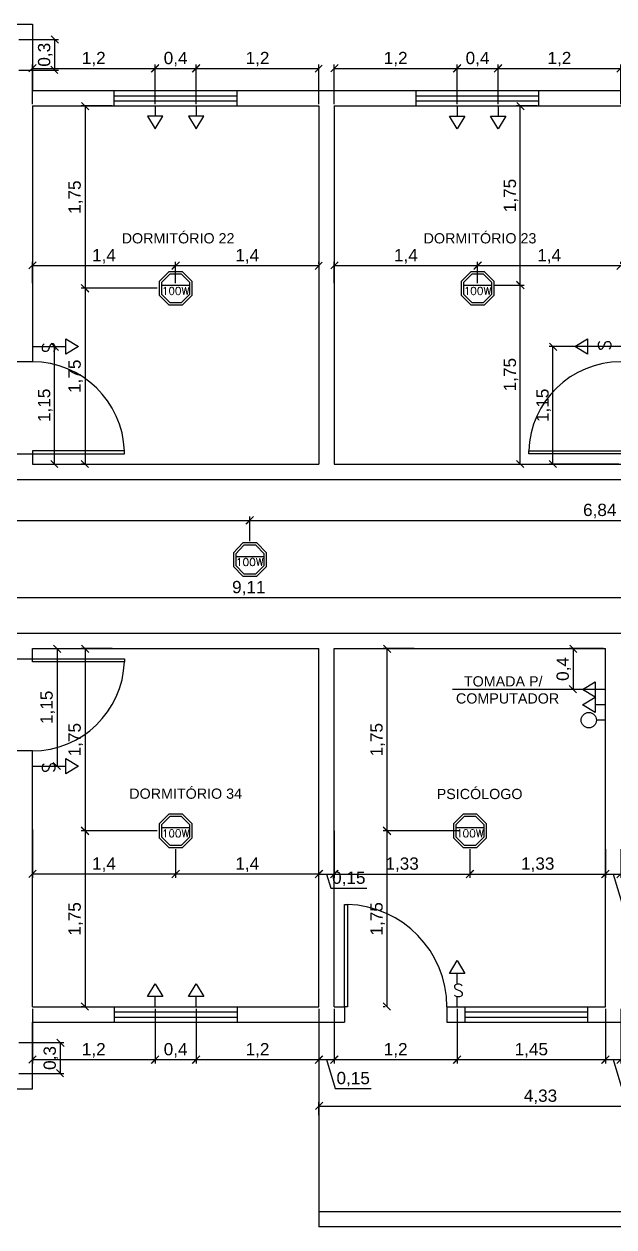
# Model space of a CAD drawing. Header units: millimetres. Extents: x 562 to 1062, y -27 to 300.
# Drawn here: x 663.73 to 669.49, y 242.13 to 253.88 of the extents above; entities that cross this region are included whole.
import ezdxf
from ezdxf.enums import TextEntityAlignment as Align

# ---------------------------------------------------------------- set-up
doc = ezdxf.new("R2010")
doc.units = ezdxf.units.MM
doc.header["$LTSCALE"] = 0.04
doc.linetypes.add('ACAD_ISO03W100', pattern=[30, 12, -18])
for name, color, linetype in [('01', 1, 'Continuous'), ('02', 2, 'Continuous'), ('03', 3, 'Continuous'), ('05', 5, 'Continuous'), ('2', 2, 'Continuous'), ('BAN', 11, 'Continuous'), ('LUMINAR', 2, 'Continuous'), ('TRACEJADO', 7, 'ACAD_ISO03W100')]:
    doc.layers.add(name, color=color, linetype=linetype)
doc.styles.add('SIMPLEX', font='SIMPLEX.SHX')
doc.styles.get("Standard").update_dxf_attribs({"font": 'arial.ttf'})
doc.dimstyles.new('ISO-25', dxfattribs={"dimscale": 0.03, "dimtxt": 4, "dimasz": 2.5, "dimexe": 1.25, "dimexo": 0.625, "dimtad": 1, "dimtxsty": 'Standard', "dimblk": 'OBLIQUE', "dimcen": 2.5, "dimadec": 3, "dimazin": 0, "dimtfac": 1, "dimtmove": 0, "dimatfit": 3, "dimldrblk": 'OBLIQUE', "dimfxl": 1, "dimarcsym": 0})

# ---------------------------------------------------------------- blocks, each defined once
blk = doc.blocks.new('_Oblique')
at = {"layer": 'TRACEJADO', "color": 0, "lineweight": -2}
blk.add_line((-0.5, -0.5), (0.5, 0.5), dxfattribs=at)
blk = doc.blocks.new('*D101')
at = {"layer": 'BAN', "color": 0, "lineweight": -2}
for p, q in [((663.808, 253.094), (663.808, 253.48)), ((665.008, 253.094), (665.008, 253.48)), ((663.808, 253.442), (665.008, 253.442))]:
    blk.add_line(p, q, dxfattribs=at)
at = {"layer": 'Defpoints', "color": 0}
for p in [(665.008, 253.442), (663.808, 253.076), (665.008, 253.076)]:
    blk.add_point(p, dxfattribs=at)
at = {"layer": 'BAN', "color": 0, "lineweight": -2, "xscale": 0.075, "yscale": 0.075, "zscale": 0.075, "rotation": 180}
blk.add_blockref('_Oblique', (663.808, 253.442), dxfattribs=at)
at = {"layer": 'BAN', "color": 0, "lineweight": -2, "xscale": 0.075, "yscale": 0.075, "zscale": 0.075}
blk.add_blockref('_Oblique', (665.008, 253.442), dxfattribs=at)
at = {"layer": 'BAN', "color": 0, "insert": (664.408, 253.533), "char_height": 0.12, "attachment_point": 5}
blk.add_mtext('1,2', dxfattribs=at)
blk = doc.blocks.new('*D103')
at = {"layer": 'BAN', "color": 0}
for p, q in [((665.408, 253.094), (665.408, 253.48)), ((666.608, 253.094), (666.608, 253.48)), ((665.408, 253.442), (666.608, 253.442))]:
    blk.add_line(p, q, dxfattribs=at)
at = {"layer": 'Defpoints', "color": 0}
for p in [(666.608, 253.442), (665.408, 253.076), (666.608, 253.076)]:
    blk.add_point(p, dxfattribs=at)
at = {"layer": 'BAN', "color": 0, "xscale": 0.075, "yscale": 0.075, "zscale": 0.075, "rotation": 180}
blk.add_blockref('_Oblique', (665.408, 253.442), dxfattribs=at)
at = {"layer": 'BAN', "color": 0, "xscale": 0.075, "yscale": 0.075, "zscale": 0.075}
blk.add_blockref('_Oblique', (666.608, 253.442), dxfattribs=at)
at = {"layer": 'BAN', "color": 0, "insert": (666.008, 253.533), "char_height": 0.12, "attachment_point": 5}
blk.add_mtext('1,2', dxfattribs=at)
blk = doc.blocks.new('*D102')
at = {"layer": 'BAN', "color": 0}
for p, q in [((665.008, 253.094), (665.008, 253.48)), ((665.408, 253.094), (665.408, 253.48)), ((665.008, 253.442), (665.408, 253.442))]:
    blk.add_line(p, q, dxfattribs=at)
at = {"layer": 'Defpoints', "color": 0}
for p in [(665.408, 253.442), (665.008, 253.076), (665.408, 253.076)]:
    blk.add_point(p, dxfattribs=at)
at = {"layer": 'BAN', "color": 0, "xscale": 0.075, "yscale": 0.075, "zscale": 0.075, "rotation": 180}
blk.add_blockref('_Oblique', (665.008, 253.442), dxfattribs=at)
at = {"layer": 'BAN', "color": 0, "xscale": 0.075, "yscale": 0.075, "zscale": 0.075}
blk.add_blockref('_Oblique', (665.408, 253.442), dxfattribs=at)
at = {"layer": 'BAN', "color": 0, "insert": (665.208, 253.533), "char_height": 0.12, "attachment_point": 5}
blk.add_mtext('0,4', dxfattribs=at)
blk = doc.blocks.new('*D104')
at = {"layer": 'BAN', "color": 0, "lineweight": -2}
for p, q in [((666.758, 253.094), (666.758, 253.48)), ((667.958, 253.094), (667.958, 253.48)), ((666.758, 253.442), (667.958, 253.442))]:
    blk.add_line(p, q, dxfattribs=at)
at = {"layer": 'Defpoints', "color": 0}
for p in [(667.958, 253.442), (666.758, 253.076), (667.958, 253.076)]:
    blk.add_point(p, dxfattribs=at)
at = {"layer": 'BAN', "color": 0, "lineweight": -2, "xscale": 0.075, "yscale": 0.075, "zscale": 0.075, "rotation": 180}
blk.add_blockref('_Oblique', (666.758, 253.442), dxfattribs=at)
at = {"layer": 'BAN', "color": 0, "lineweight": -2, "xscale": 0.075, "yscale": 0.075, "zscale": 0.075}
blk.add_blockref('_Oblique', (667.958, 253.442), dxfattribs=at)
at = {"layer": 'BAN', "color": 0, "insert": (667.358, 253.533), "char_height": 0.12, "attachment_point": 5}
blk.add_mtext('1,2', dxfattribs=at)
blk = doc.blocks.new('*D106')
at = {"layer": 'BAN', "color": 0}
for p, q in [((668.358, 253.094), (668.358, 253.48)), ((669.558, 253.094), (669.558, 253.48)), ((668.358, 253.442), (669.558, 253.442))]:
    blk.add_line(p, q, dxfattribs=at)
at = {"layer": 'Defpoints', "color": 0}
for p in [(669.558, 253.442), (668.358, 253.076), (669.558, 253.076)]:
    blk.add_point(p, dxfattribs=at)
at = {"layer": 'BAN', "color": 0, "xscale": 0.075, "yscale": 0.075, "zscale": 0.075, "rotation": 180}
blk.add_blockref('_Oblique', (668.358, 253.442), dxfattribs=at)
at = {"layer": 'BAN', "color": 0, "xscale": 0.075, "yscale": 0.075, "zscale": 0.075}
blk.add_blockref('_Oblique', (669.558, 253.442), dxfattribs=at)
at = {"layer": 'BAN', "color": 0, "insert": (668.958, 253.533), "char_height": 0.12, "attachment_point": 5}
blk.add_mtext('1,2', dxfattribs=at)
blk = doc.blocks.new('*D105')
at = {"layer": 'BAN', "color": 0}
for p, q in [((667.958, 253.094), (667.958, 253.48)), ((668.358, 253.094), (668.358, 253.48)), ((667.958, 253.442), (668.358, 253.442))]:
    blk.add_line(p, q, dxfattribs=at)
at = {"layer": 'Defpoints', "color": 0}
for p in [(668.358, 253.442), (667.958, 253.076), (668.358, 253.076)]:
    blk.add_point(p, dxfattribs=at)
at = {"layer": 'BAN', "color": 0, "xscale": 0.075, "yscale": 0.075, "zscale": 0.075, "rotation": 180}
blk.add_blockref('_Oblique', (667.958, 253.442), dxfattribs=at)
at = {"layer": 'BAN', "color": 0, "xscale": 0.075, "yscale": 0.075, "zscale": 0.075}
blk.add_blockref('_Oblique', (668.358, 253.442), dxfattribs=at)
at = {"layer": 'BAN', "color": 0, "insert": (668.158, 253.533), "char_height": 0.12, "attachment_point": 5}
blk.add_mtext('0,4', dxfattribs=at)
blk = doc.blocks.new('*D115')
at = {"layer": 'BAN', "color": 0}
for p, q in [((665.208, 251.344), (665.208, 251.554)), ((665.208, 251.517), (666.608, 251.517)), ((666.608, 251.535), (666.608, 251.554))]:
    blk.add_line(p, q, dxfattribs=at)
at = {"layer": 'Defpoints', "color": 0}
for p in [(666.608, 251.517), (666.608, 251.517), (665.208, 251.326)]:
    blk.add_point(p, dxfattribs=at)
at = {"layer": 'BAN', "color": 0, "xscale": 0.075, "yscale": 0.075, "zscale": 0.075, "rotation": 180}
blk.add_blockref('_Oblique', (665.208, 251.517), dxfattribs=at)
at = {"layer": 'BAN', "color": 0, "xscale": 0.075, "yscale": 0.075, "zscale": 0.075}
blk.add_blockref('_Oblique', (666.608, 251.517), dxfattribs=at)
at = {"layer": 'BAN', "color": 0, "insert": (665.908, 251.607), "char_height": 0.12, "attachment_point": 5}
blk.add_mtext('1,4', dxfattribs=at)
blk = doc.blocks.new('*D114')
at = {"layer": 'BAN', "color": 0, "lineweight": -2}
for p, q in [((663.808, 251.344), (663.808, 251.554)), ((663.808, 251.517), (665.208, 251.517)), ((665.208, 251.344), (665.208, 251.554))]:
    blk.add_line(p, q, dxfattribs=at)
at = {"layer": 'Defpoints', "color": 0}
for p in [(665.208, 251.517), (663.808, 251.326), (665.208, 251.326)]:
    blk.add_point(p, dxfattribs=at)
at = {"layer": 'BAN', "color": 0, "lineweight": -2, "xscale": 0.075, "yscale": 0.075, "zscale": 0.075, "rotation": 180}
blk.add_blockref('_Oblique', (663.808, 251.517), dxfattribs=at)
at = {"layer": 'BAN', "color": 0, "lineweight": -2, "xscale": 0.075, "yscale": 0.075, "zscale": 0.075}
blk.add_blockref('_Oblique', (665.208, 251.517), dxfattribs=at)
at = {"layer": 'BAN', "color": 0, "insert": (664.508, 251.607), "char_height": 0.12, "attachment_point": 5}
blk.add_mtext('1,4', dxfattribs=at)
blk = doc.blocks.new('*D117')
at = {"layer": 'BAN', "color": 0}
for p, q in [((668.158, 251.344), (668.158, 251.554)), ((668.158, 251.517), (669.558, 251.517)), ((669.558, 251.535), (669.558, 251.554))]:
    blk.add_line(p, q, dxfattribs=at)
at = {"layer": 'Defpoints', "color": 0}
for p in [(669.558, 251.517), (669.558, 251.517), (668.158, 251.326)]:
    blk.add_point(p, dxfattribs=at)
at = {"layer": 'BAN', "color": 0, "xscale": 0.075, "yscale": 0.075, "zscale": 0.075, "rotation": 180}
blk.add_blockref('_Oblique', (668.158, 251.517), dxfattribs=at)
at = {"layer": 'BAN', "color": 0, "xscale": 0.075, "yscale": 0.075, "zscale": 0.075}
blk.add_blockref('_Oblique', (669.558, 251.517), dxfattribs=at)
at = {"layer": 'BAN', "color": 0, "insert": (668.858, 251.607), "char_height": 0.12, "attachment_point": 5}
blk.add_mtext('1,4', dxfattribs=at)
blk = doc.blocks.new('*D116')
at = {"layer": 'BAN', "color": 0, "lineweight": -2}
for p, q in [((666.758, 251.344), (666.758, 251.554)), ((666.758, 251.517), (668.158, 251.517)), ((668.158, 251.344), (668.158, 251.554))]:
    blk.add_line(p, q, dxfattribs=at)
at = {"layer": 'Defpoints', "color": 0}
for p in [(668.158, 251.517), (666.758, 251.326), (668.158, 251.326)]:
    blk.add_point(p, dxfattribs=at)
at = {"layer": 'BAN', "color": 0, "lineweight": -2, "xscale": 0.075, "yscale": 0.075, "zscale": 0.075, "rotation": 180}
blk.add_blockref('_Oblique', (666.758, 251.517), dxfattribs=at)
at = {"layer": 'BAN', "color": 0, "lineweight": -2, "xscale": 0.075, "yscale": 0.075, "zscale": 0.075}
blk.add_blockref('_Oblique', (668.158, 251.517), dxfattribs=at)
at = {"layer": 'BAN', "color": 0, "insert": (667.458, 251.607), "char_height": 0.12, "attachment_point": 5}
blk.add_mtext('1,4', dxfattribs=at)
blk = doc.blocks.new('*D139')
at = {"layer": 'BAN', "color": 0}
for p, q in [((663.808, 246.007), (663.808, 245.535)), ((665.208, 245.815), (665.208, 245.535)), ((665.208, 245.573), (663.808, 245.573))]:
    blk.add_line(p, q, dxfattribs=at)
at = {"layer": 'Defpoints', "color": 0}
for p in [(663.808, 246.026), (665.208, 245.833), (663.808, 245.573)]:
    blk.add_point(p, dxfattribs=at)
at = {"layer": 'BAN', "color": 0, "xscale": 0.075, "yscale": 0.075, "zscale": 0.075, "rotation": 180}
blk.add_blockref('_Oblique', (663.808, 245.573), dxfattribs=at)
at = {"layer": 'BAN', "color": 0, "xscale": 0.075, "yscale": 0.075, "zscale": 0.075}
blk.add_blockref('_Oblique', (665.208, 245.573), dxfattribs=at)
at = {"layer": 'BAN', "color": 0, "insert": (664.508, 245.664), "char_height": 0.12, "attachment_point": 5}
blk.add_mtext('1,4', dxfattribs=at)
blk = doc.blocks.new('*D138')
at = {"layer": 'BAN', "color": 0, "lineweight": -2}
for p, q in [((665.208, 245.815), (665.208, 245.535)), ((666.608, 245.544), (666.608, 245.61)), ((666.608, 245.573), (665.208, 245.573))]:
    blk.add_line(p, q, dxfattribs=at)
at = {"layer": 'Defpoints', "color": 0}
for p in [(665.208, 245.833), (665.208, 245.573), (666.608, 245.526)]:
    blk.add_point(p, dxfattribs=at)
at = {"layer": 'BAN', "color": 0, "lineweight": -2, "xscale": 0.075, "yscale": 0.075, "zscale": 0.075, "rotation": 180}
blk.add_blockref('_Oblique', (665.208, 245.573), dxfattribs=at)
at = {"layer": 'BAN', "color": 0, "lineweight": -2, "xscale": 0.075, "yscale": 0.075, "zscale": 0.075}
blk.add_blockref('_Oblique', (666.608, 245.573), dxfattribs=at)
at = {"layer": 'BAN', "color": 0, "insert": (665.908, 245.664), "char_height": 0.12, "attachment_point": 5}
blk.add_mtext('1,4', dxfattribs=at)
blk = doc.blocks.new('*D135')
at = {"layer": 'BAN', "color": 0, "lineweight": -2}
for p, q in [((663.808, 244.257), (663.808, 243.722)), ((665.008, 244.257), (665.008, 243.722)), ((663.808, 243.76), (665.008, 243.76))]:
    blk.add_line(p, q, dxfattribs=at)
at = {"layer": 'Defpoints', "color": 0}
for p in [(663.808, 244.276), (665.008, 244.276), (665.008, 243.76)]:
    blk.add_point(p, dxfattribs=at)
at = {"layer": 'BAN', "color": 0, "lineweight": -2, "xscale": 0.075, "yscale": 0.075, "zscale": 0.075, "rotation": 180}
blk.add_blockref('_Oblique', (663.808, 243.76), dxfattribs=at)
at = {"layer": 'BAN', "color": 0, "lineweight": -2, "xscale": 0.075, "yscale": 0.075, "zscale": 0.075}
blk.add_blockref('_Oblique', (665.008, 243.76), dxfattribs=at)
at = {"layer": 'BAN', "color": 0, "insert": (664.408, 243.851), "char_height": 0.12, "attachment_point": 5}
blk.add_mtext('1,2', dxfattribs=at)
blk = doc.blocks.new('*D137')
at = {"layer": 'BAN', "color": 0}
for p, q in [((665.408, 244.257), (665.408, 243.722)), ((666.608, 244.257), (666.608, 243.722)), ((665.408, 243.76), (666.608, 243.76))]:
    blk.add_line(p, q, dxfattribs=at)
at = {"layer": 'Defpoints', "color": 0}
for p in [(665.408, 244.276), (666.608, 244.276), (666.608, 243.76)]:
    blk.add_point(p, dxfattribs=at)
at = {"layer": 'BAN', "color": 0, "xscale": 0.075, "yscale": 0.075, "zscale": 0.075, "rotation": 180}
blk.add_blockref('_Oblique', (665.408, 243.76), dxfattribs=at)
at = {"layer": 'BAN', "color": 0, "xscale": 0.075, "yscale": 0.075, "zscale": 0.075}
blk.add_blockref('_Oblique', (666.608, 243.76), dxfattribs=at)
at = {"layer": 'BAN', "color": 0, "insert": (666.008, 243.851), "char_height": 0.12, "attachment_point": 5}
blk.add_mtext('1,2', dxfattribs=at)
blk = doc.blocks.new('*D136')
at = {"layer": 'BAN', "color": 0}
for p, q in [((665.008, 244.257), (665.008, 243.722)), ((665.408, 244.257), (665.408, 243.722)), ((665.008, 243.76), (665.408, 243.76))]:
    blk.add_line(p, q, dxfattribs=at)
at = {"layer": 'Defpoints', "color": 0}
for p in [(665.008, 244.276), (665.408, 244.276), (665.408, 243.76)]:
    blk.add_point(p, dxfattribs=at)
at = {"layer": 'BAN', "color": 0, "xscale": 0.075, "yscale": 0.075, "zscale": 0.075, "rotation": 180}
blk.add_blockref('_Oblique', (665.008, 243.76), dxfattribs=at)
at = {"layer": 'BAN', "color": 0, "xscale": 0.075, "yscale": 0.075, "zscale": 0.075}
blk.add_blockref('_Oblique', (665.408, 243.76), dxfattribs=at)
at = {"layer": 'BAN', "color": 0, "insert": (665.208, 243.851), "char_height": 0.12, "attachment_point": 5}
blk.add_mtext('0,4', dxfattribs=at)
blk = doc.blocks.new('*D141')
at = {"layer": 'BAN', "color": 0}
for p, q in [((659.096, 248.825), (659.096, 249.066)), ((659.096, 249.028), (665.933, 249.028)), ((665.933, 248.825), (665.933, 249.066))]:
    blk.add_line(p, q, dxfattribs=at)
at = {"layer": 'Defpoints', "color": 0}
for p in [(665.933, 249.028), (659.096, 248.807), (665.933, 248.807)]:
    blk.add_point(p, dxfattribs=at)
at = {"layer": 'BAN', "color": 0, "xscale": 0.075, "yscale": 0.075, "zscale": 0.075, "rotation": 180}
blk.add_blockref('_Oblique', (659.096, 249.028), dxfattribs=at)
at = {"layer": 'BAN', "color": 0, "xscale": 0.075, "yscale": 0.075, "zscale": 0.075}
blk.add_blockref('_Oblique', (665.933, 249.028), dxfattribs=at)
at = {"layer": 'BAN', "color": 0, "insert": (662.514, 249.119), "char_height": 0.12, "attachment_point": 5}
blk.add_mtext('6,84', dxfattribs=at)
blk = doc.blocks.new('*D142')
at = {"layer": 'BAN', "color": 0}
for p, q in [((665.933, 248.825), (665.933, 249.066)), ((665.933, 249.028), (672.771, 249.028)), ((672.771, 248.825), (672.771, 249.066))]:
    blk.add_line(p, q, dxfattribs=at)
at = {"layer": 'Defpoints', "color": 0}
for p in [(672.771, 249.028), (665.933, 248.807), (672.771, 248.807)]:
    blk.add_point(p, dxfattribs=at)
at = {"layer": 'BAN', "color": 0, "xscale": 0.075, "yscale": 0.075, "zscale": 0.075, "rotation": 180}
blk.add_blockref('_Oblique', (665.933, 249.028), dxfattribs=at)
at = {"layer": 'BAN', "color": 0, "xscale": 0.075, "yscale": 0.075, "zscale": 0.075}
blk.add_blockref('_Oblique', (672.771, 249.028), dxfattribs=at)
at = {"layer": 'BAN', "color": 0, "insert": (669.352, 249.119), "char_height": 0.12, "attachment_point": 5}
blk.add_mtext('6,84', dxfattribs=at)
blk = doc.blocks.new('*D156')
at = {"layer": 'BAN', "color": 0}
for p, q in [((666.608, 244.257), (666.608, 243.722)), ((666.758, 244.257), (666.758, 243.722)), ((666.608, 243.76), (666.758, 243.76)), ((666.683, 243.76), (666.768, 243.478)), ((666.768, 243.478), (667.118, 243.478))]:
    blk.add_line(p, q, dxfattribs=at)
at = {"layer": 'Defpoints', "color": 0}
for p in [(666.608, 244.276), (666.758, 244.276), (666.758, 243.76)]:
    blk.add_point(p, dxfattribs=at)
at = {"layer": 'BAN', "color": 0, "xscale": 0.075, "yscale": 0.075, "zscale": 0.075, "rotation": 180}
blk.add_blockref('_Oblique', (666.608, 243.76), dxfattribs=at)
at = {"layer": 'BAN', "color": 0, "xscale": 0.075, "yscale": 0.075, "zscale": 0.075}
blk.add_blockref('_Oblique', (666.758, 243.76), dxfattribs=at)
at = {"layer": 'BAN', "color": 0, "insert": (666.943, 243.569), "char_height": 0.12, "attachment_point": 5}
blk.add_mtext('0,15', dxfattribs=at)
blk = doc.blocks.new('*D157')
at = {"layer": 'BAN', "color": 0}
for p, q in [((666.758, 244.257), (666.758, 243.722)), ((667.958, 244.257), (667.958, 243.722)), ((666.758, 243.76), (667.958, 243.76))]:
    blk.add_line(p, q, dxfattribs=at)
at = {"layer": 'Defpoints', "color": 0}
for p in [(666.758, 244.276), (667.958, 244.276), (667.958, 243.76)]:
    blk.add_point(p, dxfattribs=at)
at = {"layer": 'BAN', "color": 0, "xscale": 0.075, "yscale": 0.075, "zscale": 0.075, "rotation": 180}
blk.add_blockref('_Oblique', (666.758, 243.76), dxfattribs=at)
at = {"layer": 'BAN', "color": 0, "xscale": 0.075, "yscale": 0.075, "zscale": 0.075}
blk.add_blockref('_Oblique', (667.958, 243.76), dxfattribs=at)
at = {"layer": 'BAN', "color": 0, "insert": (667.358, 243.851), "char_height": 0.12, "attachment_point": 5}
blk.add_mtext('1,2', dxfattribs=at)
blk = doc.blocks.new('*D158')
at = {"layer": 'BAN', "color": 0}
for p, q in [((667.958, 244.257), (667.958, 243.722)), ((669.408, 244.257), (669.408, 243.722)), ((667.958, 243.76), (669.408, 243.76))]:
    blk.add_line(p, q, dxfattribs=at)
at = {"layer": 'Defpoints', "color": 0}
for p in [(667.958, 244.276), (669.408, 244.276), (669.408, 243.76)]:
    blk.add_point(p, dxfattribs=at)
at = {"layer": 'BAN', "color": 0, "xscale": 0.075, "yscale": 0.075, "zscale": 0.075, "rotation": 180}
blk.add_blockref('_Oblique', (667.958, 243.76), dxfattribs=at)
at = {"layer": 'BAN', "color": 0, "xscale": 0.075, "yscale": 0.075, "zscale": 0.075}
blk.add_blockref('_Oblique', (669.408, 243.76), dxfattribs=at)
at = {"layer": 'BAN', "color": 0, "insert": (668.683, 243.851), "char_height": 0.12, "attachment_point": 5}
blk.add_mtext('1,45', dxfattribs=at)
blk = doc.blocks.new('*D159')
at = {"layer": 'BAN', "color": 0}
for p, q in [((669.408, 244.257), (669.408, 243.722)), ((669.558, 244.257), (669.558, 243.722)), ((669.408, 243.76), (669.558, 243.76)), ((669.483, 243.76), (669.568, 243.478)), ((669.568, 243.478), (669.918, 243.478))]:
    blk.add_line(p, q, dxfattribs=at)
at = {"layer": 'Defpoints', "color": 0}
for p in [(669.408, 244.276), (669.558, 244.276), (669.558, 243.76)]:
    blk.add_point(p, dxfattribs=at)
at = {"layer": 'BAN', "color": 0, "xscale": 0.075, "yscale": 0.075, "zscale": 0.075, "rotation": 180}
blk.add_blockref('_Oblique', (669.408, 243.76), dxfattribs=at)
at = {"layer": 'BAN', "color": 0, "xscale": 0.075, "yscale": 0.075, "zscale": 0.075}
blk.add_blockref('_Oblique', (669.558, 243.76), dxfattribs=at)
at = {"layer": 'BAN', "color": 0, "insert": (669.743, 243.569), "char_height": 0.12, "attachment_point": 5}
blk.add_mtext('0,15', dxfattribs=at)
blk = doc.blocks.new('*D171')
at = {"layer": 'BAN', "color": 0}
for p, q in [((666.758, 245.995), (666.758, 245.535)), ((666.608, 245.544), (666.608, 245.61)), ((666.608, 245.573), (666.758, 245.573)), ((666.683, 245.573), (666.725, 245.435)), ((666.725, 245.435), (667.075, 245.435))]:
    blk.add_line(p, q, dxfattribs=at)
at = {"layer": 'Defpoints', "color": 0}
for p in [(666.758, 246.013), (666.608, 245.526), (666.758, 245.573)]:
    blk.add_point(p, dxfattribs=at)
at = {"layer": 'BAN', "color": 0, "xscale": 0.075, "yscale": 0.075, "zscale": 0.075, "rotation": 180}
blk.add_blockref('_Oblique', (666.608, 245.573), dxfattribs=at)
at = {"layer": 'BAN', "color": 0, "xscale": 0.075, "yscale": 0.075, "zscale": 0.075}
blk.add_blockref('_Oblique', (666.758, 245.573), dxfattribs=at)
at = {"layer": 'BAN', "color": 0, "insert": (666.9, 245.526), "char_height": 0.12, "attachment_point": 5}
blk.add_mtext('0,15', dxfattribs=at)
blk = doc.blocks.new('*D172')
at = {"layer": 'BAN', "color": 0}
for p, q in [((666.758, 245.995), (666.758, 245.535)), ((668.083, 245.815), (668.083, 245.535)), ((666.758, 245.573), (668.083, 245.573))]:
    blk.add_line(p, q, dxfattribs=at)
at = {"layer": 'Defpoints', "color": 0}
for p in [(666.758, 246.013), (668.083, 245.833), (668.083, 245.573)]:
    blk.add_point(p, dxfattribs=at)
at = {"layer": 'BAN', "color": 0, "xscale": 0.075, "yscale": 0.075, "zscale": 0.075, "rotation": 180}
blk.add_blockref('_Oblique', (666.758, 245.573), dxfattribs=at)
at = {"layer": 'BAN', "color": 0, "xscale": 0.075, "yscale": 0.075, "zscale": 0.075}
blk.add_blockref('_Oblique', (668.083, 245.573), dxfattribs=at)
at = {"layer": 'BAN', "color": 0, "insert": (667.421, 245.664), "char_height": 0.12, "attachment_point": 5}
blk.add_mtext('1,33', dxfattribs=at)
blk = doc.blocks.new('*D173')
at = {"layer": 'BAN', "color": 0}
for p, q in [((668.083, 245.815), (668.083, 245.535)), ((669.408, 245.815), (669.408, 245.535)), ((668.083, 245.573), (669.408, 245.573))]:
    blk.add_line(p, q, dxfattribs=at)
at = {"layer": 'Defpoints', "color": 0}
for p in [(668.083, 245.833), (669.408, 245.833), (669.408, 245.573)]:
    blk.add_point(p, dxfattribs=at)
at = {"layer": 'BAN', "color": 0, "xscale": 0.075, "yscale": 0.075, "zscale": 0.075, "rotation": 180}
blk.add_blockref('_Oblique', (668.083, 245.573), dxfattribs=at)
at = {"layer": 'BAN', "color": 0, "xscale": 0.075, "yscale": 0.075, "zscale": 0.075}
blk.add_blockref('_Oblique', (669.408, 245.573), dxfattribs=at)
at = {"layer": 'BAN', "color": 0, "insert": (668.746, 245.664), "char_height": 0.12, "attachment_point": 5}
blk.add_mtext('1,33', dxfattribs=at)
blk = doc.blocks.new('*D174')
at = {"layer": 'BAN', "color": 0}
for p, q in [((669.408, 245.815), (669.408, 245.535)), ((669.558, 245.815), (669.558, 245.535)), ((669.408, 245.573), (669.558, 245.573)), ((669.483, 245.573), (669.568, 245.291)), ((669.568, 245.291), (669.918, 245.291))]:
    blk.add_line(p, q, dxfattribs=at)
at = {"layer": 'Defpoints', "color": 0}
for p in [(669.408, 245.833), (669.558, 245.833), (669.558, 245.573)]:
    blk.add_point(p, dxfattribs=at)
at = {"layer": 'BAN', "color": 0, "xscale": 0.075, "yscale": 0.075, "zscale": 0.075, "rotation": 180}
blk.add_blockref('_Oblique', (669.408, 245.573), dxfattribs=at)
at = {"layer": 'BAN', "color": 0, "xscale": 0.075, "yscale": 0.075, "zscale": 0.075}
blk.add_blockref('_Oblique', (669.558, 245.573), dxfattribs=at)
at = {"layer": 'BAN', "color": 0, "insert": (669.743, 245.382), "char_height": 0.12, "attachment_point": 5}
blk.add_mtext('0,15', dxfattribs=at)
blk = doc.blocks.new('*D186')
at = {"layer": 'BAN', "color": 0, "lineweight": -2}
for p, q in [((666.608, 243.219), (666.608, 243.343)), ((670.938, 243.275), (670.938, 243.343)), ((666.608, 243.306), (670.938, 243.306))]:
    blk.add_line(p, q, dxfattribs=at)
at = {"layer": 'Defpoints', "color": 0}
for p in [(670.938, 243.306), (670.938, 243.257), (666.608, 243.201)]:
    blk.add_point(p, dxfattribs=at)
at = {"layer": 'BAN', "color": 0, "lineweight": -2, "xscale": 0.075, "yscale": 0.075, "zscale": 0.075, "rotation": 180}
blk.add_blockref('_Oblique', (666.608, 243.306), dxfattribs=at)
at = {"layer": 'BAN', "color": 0, "lineweight": -2, "xscale": 0.075, "yscale": 0.075, "zscale": 0.075}
blk.add_blockref('_Oblique', (670.938, 243.306), dxfattribs=at)
at = {"layer": 'BAN', "color": 0, "insert": (668.773, 243.397), "char_height": 0.12, "attachment_point": 5}
blk.add_mtext('4,33', dxfattribs=at)
blk = doc.blocks.new('*D194')
at = {"layer": 'BAN', "color": 0}
for p, q in [((665.028, 251.295), (664.286, 251.295)), ((664.323, 251.295), (664.323, 249.576)), ((664.304, 249.576), (664.286, 249.576))]:
    blk.add_line(p, q, dxfattribs=at)
at = {"layer": 'Defpoints', "color": 0}
for p in [(665.047, 251.295), (664.323, 249.576), (664.323, 249.576)]:
    blk.add_point(p, dxfattribs=at)
at = {"layer": 'BAN', "color": 0, "xscale": 0.075, "yscale": 0.075, "zscale": 0.075}
for p, rotation in [((664.323, 251.295), 90), ((664.323, 249.576), 270)]:
    blk.add_blockref('_Oblique', p, dxfattribs=dict(at, rotation=rotation))
at = {"layer": 'BAN', "color": 0, "insert": (664.232, 250.435), "char_height": 0.12, "attachment_point": 5, "rotation": 90}
blk.add_mtext('1,75', dxfattribs=at)
blk = doc.blocks.new('*D193')
at = {"layer": 'BAN', "color": 0, "lineweight": -2}
for p, q in [((664.589, 253.076), (664.286, 253.076)), ((664.323, 253.076), (664.323, 251.295)), ((665.028, 251.295), (664.286, 251.295))]:
    blk.add_line(p, q, dxfattribs=at)
at = {"layer": 'Defpoints', "color": 0}
for p in [(664.608, 253.076), (664.323, 251.295), (665.047, 251.295)]:
    blk.add_point(p, dxfattribs=at)
at = {"layer": 'BAN', "color": 0, "lineweight": -2, "xscale": 0.075, "yscale": 0.075, "zscale": 0.075}
for p, rotation in [((664.323, 253.076), 90), ((664.323, 251.295), 270)]:
    blk.add_blockref('_Oblique', p, dxfattribs=dict(at, rotation=rotation))
at = {"layer": 'BAN', "color": 0, "insert": (664.232, 252.185), "char_height": 0.12, "attachment_point": 5, "rotation": 90}
blk.add_mtext('1,75', dxfattribs=at)
blk = doc.blocks.new('*D200')
at = {"layer": 'BAN', "color": 0}
for p, q in [((665.028, 245.995), (664.286, 245.995)), ((664.323, 245.995), (664.323, 244.276)), ((664.304, 244.276), (664.286, 244.276))]:
    blk.add_line(p, q, dxfattribs=at)
at = {"layer": 'Defpoints', "color": 0}
for p in [(665.047, 245.995), (664.323, 244.276), (664.323, 244.276)]:
    blk.add_point(p, dxfattribs=at)
at = {"layer": 'BAN', "color": 0, "xscale": 0.075, "yscale": 0.075, "zscale": 0.075}
for p, rotation in [((664.323, 245.995), 90), ((664.323, 244.276), 270)]:
    blk.add_blockref('_Oblique', p, dxfattribs=dict(at, rotation=rotation))
at = {"layer": 'BAN', "color": 0, "insert": (664.232, 245.135), "char_height": 0.12, "attachment_point": 5, "rotation": 90}
blk.add_mtext('1,75', dxfattribs=at)
blk = doc.blocks.new('*D199')
at = {"layer": 'BAN', "color": 0, "lineweight": -2}
for p, q in [((664.589, 247.776), (664.286, 247.776)), ((664.323, 247.776), (664.323, 245.995)), ((665.028, 245.995), (664.286, 245.995))]:
    blk.add_line(p, q, dxfattribs=at)
at = {"layer": 'Defpoints', "color": 0}
for p in [(664.608, 247.776), (664.323, 245.995), (665.047, 245.995)]:
    blk.add_point(p, dxfattribs=at)
at = {"layer": 'BAN', "color": 0, "lineweight": -2, "xscale": 0.075, "yscale": 0.075, "zscale": 0.075}
for p, rotation in [((664.323, 247.776), 90), ((664.323, 245.995), 270)]:
    blk.add_blockref('_Oblique', p, dxfattribs=dict(at, rotation=rotation))
at = {"layer": 'BAN', "color": 0, "insert": (664.232, 246.885), "char_height": 0.12, "attachment_point": 5, "rotation": 90}
blk.add_mtext('1,75', dxfattribs=at)
blk = doc.blocks.new('*D202')
at = {"layer": 'BAN', "color": 0}
for p, q in [((667.978, 245.995), (667.236, 245.995)), ((667.273, 245.995), (667.273, 244.276)), ((667.254, 244.276), (667.236, 244.276))]:
    blk.add_line(p, q, dxfattribs=at)
at = {"layer": 'Defpoints', "color": 0}
for p in [(667.997, 245.995), (667.273, 244.276), (667.273, 244.276)]:
    blk.add_point(p, dxfattribs=at)
at = {"layer": 'BAN', "color": 0, "xscale": 0.075, "yscale": 0.075, "zscale": 0.075}
for p, rotation in [((667.273, 245.995), 90), ((667.273, 244.276), 270)]:
    blk.add_blockref('_Oblique', p, dxfattribs=dict(at, rotation=rotation))
at = {"layer": 'BAN', "color": 0, "insert": (667.182, 245.135), "char_height": 0.12, "attachment_point": 5, "rotation": 90}
blk.add_mtext('1,75', dxfattribs=at)
blk = doc.blocks.new('*D201')
at = {"layer": 'BAN', "color": 0, "lineweight": -2}
for p, q in [((667.539, 247.776), (667.236, 247.776)), ((667.273, 247.776), (667.273, 245.995)), ((667.978, 245.995), (667.236, 245.995))]:
    blk.add_line(p, q, dxfattribs=at)
at = {"layer": 'Defpoints', "color": 0}
for p in [(667.558, 247.776), (667.273, 245.995), (667.997, 245.995)]:
    blk.add_point(p, dxfattribs=at)
at = {"layer": 'BAN', "color": 0, "lineweight": -2, "xscale": 0.075, "yscale": 0.075, "zscale": 0.075}
for p, rotation in [((667.273, 247.776), 90), ((667.273, 245.995), 270)]:
    blk.add_blockref('_Oblique', p, dxfattribs=dict(at, rotation=rotation))
at = {"layer": 'BAN', "color": 0, "insert": (667.182, 246.885), "char_height": 0.12, "attachment_point": 5, "rotation": 90}
blk.add_mtext('1,75', dxfattribs=at)
blk = doc.blocks.new('*D225')
at = {"layer": 'BAN', "color": 0, "lineweight": -2}
for p, q in [((663.827, 250.726), (664.063, 250.726)), ((664.025, 249.576), (664.025, 250.726)), ((663.827, 249.576), (664.063, 249.576))]:
    blk.add_line(p, q, dxfattribs=at)
at = {"layer": 'Defpoints', "color": 0}
for p in [(663.808, 250.726), (664.025, 250.726), (663.808, 249.576)]:
    blk.add_point(p, dxfattribs=at)
at = {"layer": 'BAN', "color": 0, "lineweight": -2, "xscale": 0.075, "yscale": 0.075, "zscale": 0.075}
for p, rotation in [((664.025, 250.726), 90), ((664.025, 249.576), 270)]:
    blk.add_blockref('_Oblique', p, dxfattribs=dict(at, rotation=rotation))
at = {"layer": 'BAN', "color": 0, "insert": (663.934, 250.151), "char_height": 0.12, "attachment_point": 5, "rotation": 90}
blk.add_mtext('1,15', dxfattribs=at)
blk = doc.blocks.new('*D226')
at = {"layer": 'BAN', "color": 0, "lineweight": -2}
for p, q in [((663.677, 253.726), (664.063, 253.726)), ((664.025, 253.726), (664.025, 253.426)), ((663.677, 253.426), (664.063, 253.426))]:
    blk.add_line(p, q, dxfattribs=at)
at = {"layer": 'Defpoints', "color": 0}
for p in [(663.658, 253.726), (663.658, 253.426), (664.025, 253.426)]:
    blk.add_point(p, dxfattribs=at)
at = {"layer": 'BAN', "color": 0, "lineweight": -2, "xscale": 0.075, "yscale": 0.075, "zscale": 0.075}
for p, rotation in [((664.025, 253.726), 90), ((664.025, 253.426), 270)]:
    blk.add_blockref('_Oblique', p, dxfattribs=dict(at, rotation=rotation))
at = {"layer": 'BAN', "color": 0, "insert": (663.934, 253.576), "char_height": 0.12, "attachment_point": 5, "rotation": 90}
blk.add_mtext('0,3', dxfattribs=at)
blk = doc.blocks.new('*D233')
at = {"layer": 'BAN', "color": 0, "lineweight": -2}
for p, q in [((668.316, 251.326), (668.614, 251.326)), ((668.576, 249.576), (668.576, 251.326)), ((668.177, 249.576), (668.614, 249.576))]:
    blk.add_line(p, q, dxfattribs=at)
at = {"layer": 'Defpoints', "color": 0}
for p in [(668.297, 251.326), (668.576, 251.326), (668.158, 249.576)]:
    blk.add_point(p, dxfattribs=at)
at = {"layer": 'BAN', "color": 0, "lineweight": -2, "xscale": 0.075, "yscale": 0.075, "zscale": 0.075}
for p, rotation in [((668.576, 251.326), 90), ((668.576, 249.576), 270)]:
    blk.add_blockref('_Oblique', p, dxfattribs=dict(at, rotation=rotation))
at = {"layer": 'BAN', "color": 0, "insert": (668.485, 250.451), "char_height": 0.12, "attachment_point": 5, "rotation": 90}
blk.add_mtext('1,75', dxfattribs=at)
blk = doc.blocks.new('*D234')
at = {"layer": 'BAN', "color": 0}
for p, q in [((668.739, 253.076), (668.539, 253.076)), ((668.576, 251.326), (668.576, 253.076)), ((668.316, 251.326), (668.614, 251.326))]:
    blk.add_line(p, q, dxfattribs=at)
at = {"layer": 'Defpoints', "color": 0}
for p in [(668.576, 253.076), (668.758, 253.076), (668.297, 251.326)]:
    blk.add_point(p, dxfattribs=at)
at = {"layer": 'BAN', "color": 0, "xscale": 0.075, "yscale": 0.075, "zscale": 0.075}
for p, rotation in [((668.576, 253.076), 90), ((668.576, 251.326), 270)]:
    blk.add_blockref('_Oblique', p, dxfattribs=dict(at, rotation=rotation))
at = {"layer": 'BAN', "color": 0, "insert": (668.485, 252.201), "char_height": 0.12, "attachment_point": 5, "rotation": 90}
blk.add_mtext('1,75', dxfattribs=at)
blk = doc.blocks.new('*D235')
at = {"layer": 'BAN', "color": 0, "lineweight": -2}
for p, q in [((669.539, 250.726), (668.857, 250.726)), ((668.895, 249.576), (668.895, 250.726)), ((669.539, 249.576), (668.857, 249.576))]:
    blk.add_line(p, q, dxfattribs=at)
at = {"layer": 'Defpoints', "color": 0}
for p in [(668.895, 250.726), (669.558, 250.726), (669.558, 249.576)]:
    blk.add_point(p, dxfattribs=at)
at = {"layer": 'BAN', "color": 0, "lineweight": -2, "xscale": 0.075, "yscale": 0.075, "zscale": 0.075}
for p, rotation in [((668.895, 250.726), 90), ((668.895, 249.576), 270)]:
    blk.add_blockref('_Oblique', p, dxfattribs=dict(at, rotation=rotation))
at = {"layer": 'BAN', "color": 0, "insert": (668.804, 250.151), "char_height": 0.12, "attachment_point": 5, "rotation": 90}
blk.add_mtext('1,15', dxfattribs=at)
blk = doc.blocks.new('*D251')
at = {"layer": 'BAN', "color": 0}
for p, q in [((661.368, 248.077), (661.368, 248.312)), ((670.478, 248.077), (670.478, 248.312)), ((661.368, 248.274), (670.478, 248.274))]:
    blk.add_line(p, q, dxfattribs=at)
at = {"layer": 'Defpoints', "color": 0}
for p in [(670.478, 248.274), (661.368, 248.058), (670.478, 248.058)]:
    blk.add_point(p, dxfattribs=at)
at = {"layer": 'BAN', "color": 0, "xscale": 0.075, "yscale": 0.075, "zscale": 0.075, "rotation": 180}
blk.add_blockref('_Oblique', (661.368, 248.274), dxfattribs=at)
at = {"layer": 'BAN', "color": 0, "xscale": 0.075, "yscale": 0.075, "zscale": 0.075}
blk.add_blockref('_Oblique', (670.478, 248.274), dxfattribs=at)
at = {"layer": 'BAN', "color": 0, "insert": (665.923, 248.365), "char_height": 0.12, "attachment_point": 5}
blk.add_mtext('9,11', dxfattribs=at)
blk = doc.blocks.new('*D266')
at = {"layer": 'BAN', "color": 0, "lineweight": -2}
for p, q in [((663.677, 243.926), (664.117, 243.926)), ((664.08, 243.926), (664.08, 243.626)), ((663.677, 243.626), (664.117, 243.626))]:
    blk.add_line(p, q, dxfattribs=at)
at = {"layer": 'Defpoints', "color": 0}
for p in [(663.658, 243.926), (663.658, 243.626), (664.08, 243.626)]:
    blk.add_point(p, dxfattribs=at)
at = {"layer": 'BAN', "color": 0, "lineweight": -2, "xscale": 0.075, "yscale": 0.075, "zscale": 0.075}
for p, rotation in [((664.08, 243.926), 90), ((664.08, 243.626), 270)]:
    blk.add_blockref('_Oblique', p, dxfattribs=dict(at, rotation=rotation))
at = {"layer": 'BAN', "color": 0, "insert": (663.989, 243.776), "char_height": 0.12, "attachment_point": 5, "rotation": 90}
blk.add_mtext('0,3', dxfattribs=at)
blk = doc.blocks.new('*D274')
at = {"layer": 'BAN', "color": 0, "lineweight": -2}
for p, q in [((663.827, 247.776), (664.086, 247.776)), ((664.049, 247.776), (664.049, 246.626)), ((663.827, 246.626), (664.086, 246.626))]:
    blk.add_line(p, q, dxfattribs=at)
at = {"layer": 'Defpoints', "color": 0}
for p in [(663.808, 247.776), (663.808, 246.626), (664.049, 246.626)]:
    blk.add_point(p, dxfattribs=at)
at = {"layer": 'BAN', "color": 0, "lineweight": -2, "xscale": 0.075, "yscale": 0.075, "zscale": 0.075}
for p, rotation in [((664.049, 247.776), 90), ((664.049, 246.626), 270)]:
    blk.add_blockref('_Oblique', p, dxfattribs=dict(at, rotation=rotation))
at = {"layer": 'BAN', "color": 0, "insert": (663.958, 247.201), "char_height": 0.12, "attachment_point": 5, "rotation": 90}
blk.add_mtext('1,15', dxfattribs=at)
blk = doc.blocks.new('*D275')
at = {"layer": 'BAN', "color": 0, "lineweight": -2}
for p, q in [((669.389, 247.776), (669.054, 247.776)), ((669.092, 247.776), (669.092, 247.376)), ((669.389, 247.376), (669.054, 247.376))]:
    blk.add_line(p, q, dxfattribs=at)
at = {"layer": 'Defpoints', "color": 0}
for p in [(669.408, 247.776), (669.092, 247.376), (669.408, 247.376)]:
    blk.add_point(p, dxfattribs=at)
at = {"layer": 'BAN', "color": 0, "lineweight": -2, "xscale": 0.075, "yscale": 0.075, "zscale": 0.075}
for p, rotation in [((669.092, 247.776), 90), ((669.092, 247.376), 270)]:
    blk.add_blockref('_Oblique', p, dxfattribs=dict(at, rotation=rotation))
at = {"layer": 'BAN', "color": 0, "insert": (669.001, 247.576), "char_height": 0.12, "attachment_point": 5, "rotation": 90}
blk.add_mtext('0,4', dxfattribs=at)

msp = doc.modelspace()

# ---------------------------------------------------------------- linework, layer by layer
at = {"layer": '02'}
for p, q in [((667.558, 253.226), (668.758, 253.226)), ((664.608, 253.176), (665.808, 253.176)), ((664.608, 253.126), (665.808, 253.126)), ((667.558, 253.176), (668.758, 253.176)), ((667.558, 253.126), (668.758, 253.126)), ((667.558, 253.076), (668.758, 253.076)), ((663.808, 249.706), (663.808, 249.676)), ((663.808, 249.706), (663.808, 249.676)), ((663.808, 247.646), (663.808, 247.676)), ((663.808, 247.646), (663.808, 247.676)), ((664.608, 244.226), (665.808, 244.226)), ((664.608, 244.176), (665.808, 244.176)), ((666.608, 244.126), (666.608, 242.276))]:
    msp.add_line(p, q, dxfattribs=at)
at = {"layer": '02', "linetype": 'Continuous'}
for p, q in [((668.033, 244.276), (669.233, 244.276)), ((668.033, 244.226), (669.233, 244.226)), ((668.033, 244.176), (669.233, 244.176)), ((668.033, 244.126), (669.233, 244.126))]:
    msp.add_line(p, q, dxfattribs=at)
for centre, radius, start, end in [((669.558, 249.676), 0.9, 90, 178.0898), ((663.808, 247.676), 0.9, 270, 358.0898), ((666.858, 244.276), 1, 0, 88.2809)]:
    msp.add_arc(centre, radius, start, end, dxfattribs=at)
at = {"layer": '03'}
for p, q in [((665.008, 253.076), (665.008, 252.976)), ((665.408, 253.076), (665.408, 252.976)), ((667.958, 253.076), (667.958, 252.976)), ((668.358, 253.076), (668.358, 252.976)), ((664.933, 252.976), (665.008, 252.851)), ((665.083, 252.976), (664.933, 252.976)), ((665.008, 252.851), (665.083, 252.976)), ((665.333, 252.976), (665.408, 252.851)), ((665.483, 252.976), (665.333, 252.976)), ((665.408, 252.851), (665.483, 252.976)), ((667.958, 252.851), (667.883, 252.976)), ((667.883, 252.976), (668.033, 252.976)), ((668.033, 252.976), (667.958, 252.851)), ((668.358, 252.851), (668.283, 252.976)), ((668.283, 252.976), (668.433, 252.976)), ((668.433, 252.976), (668.358, 252.851)), ((664.135, 250.651), (664.135, 250.801)), ((664.135, 250.801), (664.26, 250.726)), ((669.107, 250.725), (669.232, 250.8)), ((669.232, 250.8), (669.232, 250.65)), ((663.808, 250.726), (663.908, 250.726)), ((664.035, 250.726), (664.135, 250.726)), ((664.26, 250.726), (664.135, 250.651)), ((669.232, 250.65), (669.107, 250.725)), ((669.332, 250.725), (669.232, 250.725)), ((669.558, 250.726), (669.458, 250.726)), ((669.183, 247.376), (667.913, 247.376)), ((669.183, 247.376), (669.308, 247.451)), ((669.308, 247.301), (669.183, 247.376)), ((669.308, 247.451), (669.308, 247.301)), ((669.408, 247.376), (669.308, 247.376)), ((669.183, 247.226), (669.308, 247.301)), ((669.308, 247.151), (669.183, 247.226)), ((669.308, 247.301), (669.308, 247.151)), ((669.408, 247.226), (669.308, 247.226)), ((669.408, 247.076), (669.32, 247.076)), ((664.135, 246.551), (664.135, 246.701)), ((664.135, 246.701), (664.26, 246.626)), ((663.808, 246.626), (663.908, 246.626)), ((664.035, 246.626), (664.135, 246.626)), ((664.26, 246.626), (664.135, 246.551)), ((667.883, 244.602), (667.958, 244.727)), ((667.958, 244.727), (668.033, 244.602)), ((668.033, 244.602), (667.883, 244.602)), ((667.958, 244.502), (667.958, 244.602)), ((664.933, 244.376), (665.008, 244.501)), ((665.008, 244.501), (665.083, 244.376)), ((665.333, 244.376), (665.408, 244.501)), ((665.408, 244.501), (665.483, 244.376)), ((665.083, 244.376), (664.933, 244.376)), ((665.008, 244.276), (665.008, 244.376)), ((665.483, 244.376), (665.333, 244.376)), ((665.408, 244.276), (665.408, 244.376)), ((667.958, 244.276), (667.958, 244.376))]:
    msp.add_line(p, q, dxfattribs=at)
for points in [[(665.141, 251.457), (665.047, 251.362), (665.047, 251.228), (665.141, 251.133), (665.275, 251.133), (665.37, 251.228), (665.37, 251.362), (665.275, 251.457)], [(668.091, 251.457), (667.997, 251.362), (667.997, 251.228), (668.091, 251.133), (668.225, 251.133), (668.32, 251.228), (668.32, 251.362), (668.225, 251.457)], [(665.866, 248.807), (665.772, 248.712), (665.772, 248.578), (665.866, 248.483), (666, 248.483), (666.095, 248.578), (666.095, 248.712), (666, 248.807)], [(665.141, 246.157), (665.047, 246.062), (665.047, 245.928), (665.141, 245.833), (665.275, 245.833), (665.37, 245.928), (665.37, 246.062), (665.275, 246.157)], [(668.016, 246.157), (667.922, 246.062), (667.922, 245.928), (668.016, 245.833), (668.15, 245.833), (668.245, 245.928), (668.245, 246.062), (668.15, 246.157)]]:
    msp.add_lwpolyline(points, close=True, dxfattribs=at)
msp.add_circle((669.245, 247.076), 0.075, dxfattribs=at)
at = {"layer": '05'}
for p, q in [((662.308, 253.876), (663.808, 253.876)), ((663.808, 253.876), (663.808, 253.226)), ((663.808, 253.226), (664.608, 253.226)), ((664.608, 253.076), (664.608, 253.226)), ((665.808, 253.226), (666.758, 253.226)), ((665.808, 253.076), (665.808, 253.226)), ((666.608, 253.226), (667.558, 253.226)), ((667.558, 253.076), (667.558, 253.226)), ((668.758, 253.076), (668.758, 253.226)), ((668.758, 253.226), (669.558, 253.226)), ((663.808, 253.076), (663.808, 250.576)), ((663.808, 253.076), (664.608, 253.076)), ((665.808, 253.076), (666.608, 253.076)), ((666.608, 253.076), (666.608, 249.576)), ((666.758, 253.076), (666.758, 249.576)), ((666.758, 253.076), (667.558, 253.076)), ((668.758, 253.076), (669.558, 253.076)), ((663.808, 250.576), (663.658, 250.576)), ((663.658, 249.676), (663.808, 249.676)), ((663.808, 249.676), (663.808, 249.576)), ((663.808, 249.576), (666.608, 249.576)), ((666.758, 249.576), (669.558, 249.576)), ((663.658, 249.426), (663.808, 249.426)), ((663.758, 249.426), (666.758, 249.426)), ((666.758, 249.426), (669.708, 249.426)), ((663.658, 247.926), (663.808, 247.926)), ((663.758, 247.926), (666.758, 247.926)), ((666.758, 247.926), (679.608, 247.926)), ((663.808, 247.776), (666.608, 247.776)), ((663.808, 247.676), (663.808, 247.776)), ((666.608, 244.276), (666.608, 247.776)), ((666.758, 244.276), (666.758, 247.776)), ((666.758, 247.776), (669.408, 247.776)), ((669.408, 244.276), (669.408, 247.776)), ((663.658, 247.676), (663.808, 247.676)), ((663.808, 246.776), (663.658, 246.776)), ((663.808, 244.276), (663.808, 246.776)), ((663.808, 244.276), (664.608, 244.276)), ((664.608, 244.276), (664.608, 244.126)), ((665.808, 244.276), (666.608, 244.276)), ((665.808, 244.276), (665.808, 244.126)), ((666.758, 244.276), (666.858, 244.276)), ((666.858, 244.276), (666.858, 244.126)), ((667.858, 244.276), (667.858, 244.126)), ((667.858, 244.276), (668.033, 244.276)), ((668.033, 244.276), (668.033, 244.126)), ((669.233, 244.276), (669.233, 244.126)), ((669.233, 244.276), (669.408, 244.276)), ((663.808, 244.126), (664.608, 244.126)), ((663.808, 243.476), (663.808, 244.126)), ((665.808, 244.126), (666.758, 244.126)), ((666.608, 244.126), (666.858, 244.126)), ((667.858, 244.126), (668.033, 244.126)), ((669.233, 244.126), (669.658, 244.126)), ((662.308, 243.476), (663.808, 243.476)), ((666.608, 242.276), (670.908, 242.276)), ((666.608, 242.276), (666.608, 242.126)), ((670.908, 242.126), (666.608, 242.126))]:
    msp.add_line(p, q, dxfattribs=at)
at = {"layer": '2'}
for p, q in [((664.608, 253.226), (665.808, 253.226)), ((664.608, 253.076), (665.808, 253.076)), ((664.708, 249.706), (663.808, 249.706)), ((664.708, 249.676), (664.708, 249.706)), ((668.658, 249.676), (668.658, 249.706)), ((668.658, 249.706), (669.558, 249.706)), ((663.808, 249.676), (664.708, 249.676)), ((669.558, 249.676), (668.658, 249.676)), ((663.808, 247.676), (664.708, 247.676)), ((664.708, 247.646), (663.808, 247.646)), ((664.708, 247.676), (664.708, 247.646)), ((666.858, 245.276), (666.888, 245.276)), ((666.858, 244.276), (666.858, 245.276)), ((666.888, 245.276), (666.888, 244.276)), ((664.608, 244.276), (665.808, 244.276)), ((666.888, 244.276), (666.858, 244.276)), ((664.608, 244.126), (665.808, 244.126))]:
    msp.add_line(p, q, dxfattribs=at)
msp.add_arc((663.808, 249.676), 0.9, 1.9102, 90, dxfattribs=at)
at = {"layer": 'LUMINAR', "color": 1}
for p, q in [((665.07, 251.326), (665.347, 251.326)), ((668.02, 251.326), (668.297, 251.326)), ((665.795, 248.676), (666.072, 248.676)), ((665.07, 246.026), (665.347, 246.026)), ((667.945, 246.026), (668.222, 246.026))]:
    msp.add_line(p, q, dxfattribs=at)
for points in [[(665.151, 251.434), (665.07, 251.352), (665.07, 251.238), (665.151, 251.156), (665.266, 251.156), (665.347, 251.238), (665.347, 251.352), (665.266, 251.434)], [(668.101, 251.434), (668.02, 251.352), (668.02, 251.238), (668.101, 251.156), (668.216, 251.156), (668.297, 251.238), (668.297, 251.352), (668.216, 251.434)], [(665.876, 248.784), (665.795, 248.702), (665.795, 248.588), (665.876, 248.506), (665.991, 248.506), (666.072, 248.588), (666.072, 248.702), (665.991, 248.784)], [(665.151, 246.134), (665.07, 246.052), (665.07, 245.938), (665.151, 245.856), (665.266, 245.856), (665.347, 245.938), (665.347, 246.052), (665.266, 246.134)], [(668.026, 246.134), (667.945, 246.052), (667.945, 245.938), (668.026, 245.856), (668.141, 245.856), (668.222, 245.938), (668.222, 246.052), (668.141, 246.134)]]:
    msp.add_lwpolyline(points, close=True, dxfattribs=at)

# ---------------------------------------------------------------- texts
at = {"layer": '01'}
for s, p in [('DORMITÓRIO 22', (664.681, 251.733)), ('DORMITÓRIO 23', (667.631, 251.733)), ('DORMITÓRIO 34', (664.755, 246.308)), ('PSICÓLOGO', (667.759, 246.305))]:
    msp.add_text(s, height=0.1, dxfattribs=at).set_placement(p)
at = {"layer": '03', "insert": (667.947, 247.505), "char_height": 0.1, "attachment_point": 1}
msp.add_mtext('  TOMADA P/ \\PCOMPUTADOR', dxfattribs=at)
at = {"layer": '03', "style": 'SIMPLEX'}
for p, rotation in [((663.906, 250.767), 270), ((669.461, 250.685), 90), ((663.906, 246.667), 270)]:
    msp.add_attdef('S', p, 'S', height=0.125, rotation=rotation, dxfattribs=at)
msp.add_attdef('S', (667.917, 244.373), 'S', height=0.125, dxfattribs=at)
at = {"layer": 'LUMINAR', "style": 'SIMPLEX'}
for p in [(665.208, 251.232), (668.158, 251.232), (665.933, 248.582), (665.208, 245.932), (668.083, 245.932)]:
    msp.add_attdef('100W', text='100W', height=0.075, dxfattribs=at).set_placement(p, align=Align.CENTER)

# ---------------------------------------------------------------- dimensions: what is measured, and where the dimension line sits
at = {"layer": 'BAN'}
for base, p1, p2, picture, middle in [((664.025, 253.426), (663.658, 253.726), (663.658, 253.426), '*D226', (663.934, 253.576)), ((668.576, 251.326), (668.158, 249.576), (668.297, 251.326), '*D233', (668.485, 250.451)), ((664.025, 250.726), (663.808, 249.576), (663.808, 250.726), '*D225', (663.934, 250.151)), ((668.895, 250.726), (669.558, 249.576), (669.558, 250.726), '*D235', (668.804, 250.151)), ((664.049, 246.626), (663.808, 247.776), (663.808, 246.626), '*D274', (663.958, 247.201)), ((669.092, 247.376), (669.408, 247.776), (669.408, 247.376), '*D275', (669.001, 247.576)), ((664.08, 243.626), (663.658, 243.926), (663.658, 243.626), '*D266', (663.989, 243.776))]:
    dim = msp.add_linear_dim(base=base, p1=p1, p2=p2, angle=90, dimstyle='ISO-25', dxfattribs=at)
    dim.commit()
    dim.dimension.update_dxf_attribs({"geometry": picture, "text_midpoint": middle})
for base, p1, p2, picture, middle in [((665.008, 253.442), (663.808, 253.076), (665.008, 253.076), '*D101', (664.408, 253.533)), ((667.958, 253.442), (666.758, 253.076), (667.958, 253.076), '*D104', (667.358, 253.533)), ((665.208, 251.517), (663.808, 251.326), (665.208, 251.326), '*D114', (664.508, 251.607)), ((668.158, 251.517), (666.758, 251.326), (668.158, 251.326), '*D116', (667.458, 251.607)), ((665.208, 245.573), (666.608, 245.526), (665.208, 245.833), '*D138', (665.908, 245.664)), ((665.008, 243.76), (663.808, 244.276), (665.008, 244.276), '*D135', (664.408, 243.851)), ((670.938, 243.306), (666.608, 243.201), (670.938, 243.257), '*D186', (668.773, 243.397))]:
    dim = msp.add_linear_dim(base=base, p1=p1, p2=p2, dimstyle='ISO-25', dxfattribs=at)
    dim.commit()
    dim.dimension.update_dxf_attribs({"geometry": picture, "text_midpoint": middle})
for base, p1, p2, picture, middle in [((665.408, 253.442), (665.008, 253.076), (665.408, 253.076), '*D102', (665.208, 253.533)), ((666.608, 253.442), (665.408, 253.076), (666.608, 253.076), '*D103', (666.008, 253.533)), ((668.358, 253.442), (667.958, 253.076), (668.358, 253.076), '*D105', (668.158, 253.533)), ((669.558, 253.442), (668.358, 253.076), (669.558, 253.076), '*D106', (668.958, 253.533)), ((666.608, 251.517), (665.208, 251.326), (666.608, 251.517), '*D115', (665.908, 251.607)), ((669.558, 251.517), (668.158, 251.326), (669.558, 251.517), '*D117', (668.858, 251.607)), ((665.933, 249.028), (659.096, 248.807), (665.933, 248.807), '*D141', (662.514, 249.119)), ((672.771, 249.028), (665.933, 248.807), (672.771, 248.807), '*D142', (669.352, 249.119)), ((670.478, 248.274), (661.368, 248.058), (670.478, 248.058), '*D251', (665.923, 248.365)), ((663.808, 245.573), (665.208, 245.833), (663.808, 246.026), '*D139', (664.508, 245.664)), ((666.758, 245.573), (666.608, 245.526), (666.758, 246.013), '*D171', (666.743, 245.526)), ((668.083249058, 245.572761985), (666.758249058, 246.013339941), (668.083249058, 245.833326103), '*D172', (667.420749058, 245.663626582)), ((669.408249058, 245.572761985), (668.083249058, 245.833326103), (669.408249058, 245.833326103), '*D173', (668.745749058, 245.663626582)), ((669.558, 245.573), (669.408, 245.833), (669.558, 245.833), '*D174', (669.587, 245.382)), ((665.408, 243.76), (665.008, 244.276), (665.408, 244.276), '*D136', (665.208, 243.851)), ((666.608, 243.76), (665.408, 244.276), (666.608, 244.276), '*D137', (666.008, 243.851)), ((666.758, 243.76), (666.608, 244.276), (666.758, 244.276), '*D156', (666.787, 243.569)), ((667.958, 243.76), (666.758, 244.276), (667.958, 244.276), '*D157', (667.358, 243.851)), ((669.408, 243.76), (667.958, 244.276), (669.408, 244.276), '*D158', (668.683, 243.851)), ((669.558, 243.76), (669.408, 244.276), (669.558, 244.276), '*D159', (669.587, 243.569))]:
    dim = msp.add_linear_dim(base=base, p1=p1, p2=p2, dimstyle='ISO-25', override={"dimtmove": 1}, dxfattribs=at)
    dim.commit()
    dim.dimension.update_dxf_attribs({"geometry": picture, "text_midpoint": middle})
for base, p1, p2, picture, middle in [((664.323, 251.295), (664.608, 253.076), (665.047, 251.295), '*D193', (664.232, 252.185)), ((664.323, 245.995), (664.608, 247.776), (665.047, 245.995), '*D199', (664.232, 246.885)), ((667.273, 245.995), (667.558, 247.776), (667.997, 245.995), '*D201', (667.182, 246.885))]:
    dim = msp.add_linear_dim(base=base, p1=p1, p2=p2, angle=90, text='1,75', dimstyle='ISO-25', dxfattribs=at)
    dim.commit()
    dim.dimension.update_dxf_attribs({"geometry": picture, "text_midpoint": middle})
dim = msp.add_linear_dim(base=(668.576, 253.076), p1=(668.297, 251.326), p2=(668.758, 253.076), angle=90, dimstyle='ISO-25', override={"dimtmove": 1}, dxfattribs=at)
dim.commit()
dim.dimension.update_dxf_attribs({"geometry": '*D234', "text_midpoint": (668.485, 252.201)})
for base, p1, p2, picture, middle in [((664.323, 249.576), (665.047, 251.295), (664.323, 249.576), '*D194', (664.232, 250.435)), ((664.323, 244.276), (665.047, 245.995), (664.323, 244.276), '*D200', (664.232, 245.135)), ((667.273, 244.276), (667.997, 245.995), (667.273, 244.276), '*D202', (667.182, 245.135))]:
    dim = msp.add_linear_dim(base=base, p1=p1, p2=p2, angle=90, text='1,75', dimstyle='ISO-25', override={"dimtmove": 1}, dxfattribs=at)
    dim.commit()
    dim.dimension.update_dxf_attribs({"geometry": picture, "text_midpoint": middle})

doc.saveas('drawing.dxf')
